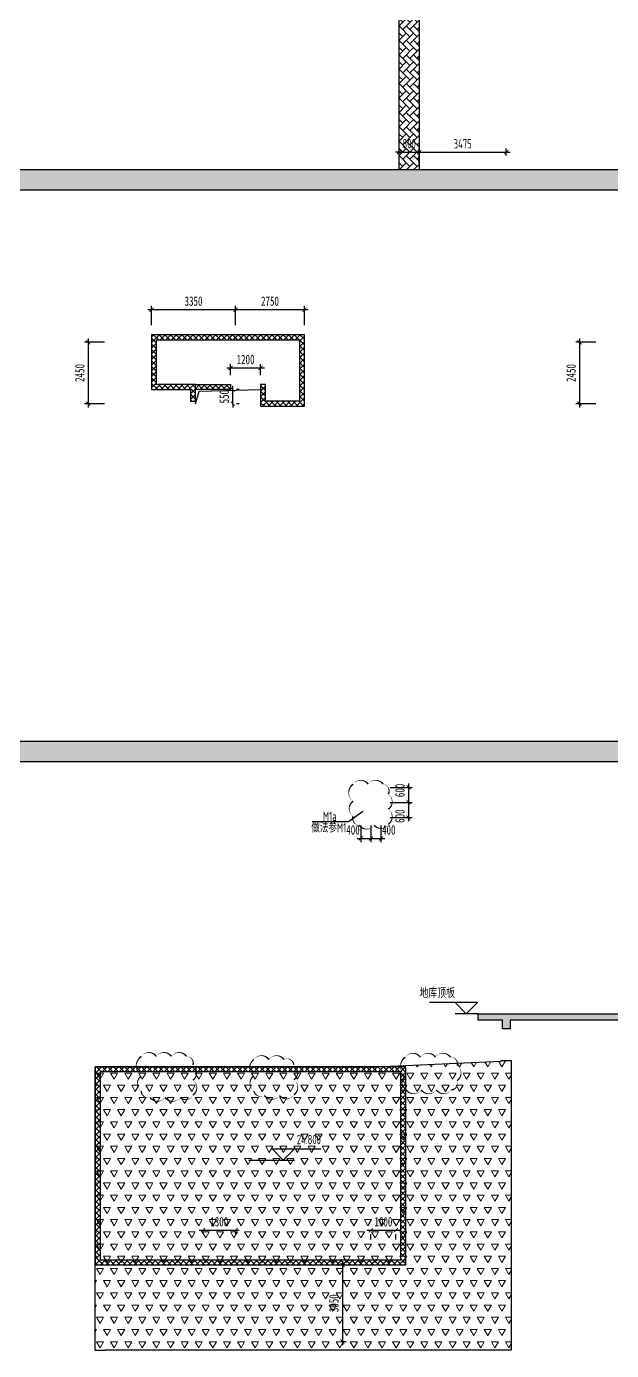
# Model space of a CAD drawing. Extents: x -302153 to 1239823, y 44204 to 1496698.
# Drawn here: x 1144286 to 1167622, y 830466 to 883271 of the extents above; entities that cross this region are included whole.
import ezdxf
from ezdxf.enums import TextEntityAlignment as Align

# ---------------------------------------------------------------- set-up
doc = ezdxf.new("R2010")
doc.units = 0
doc.header["$LTSCALE"] = 1500
doc.header["$MEASUREMENT"] = 0
doc.layers.get('0').update_dxf_attribs({"linetype": 'CONTINUOUS'})
doc.layers.get('Defpoints').update_dxf_attribs({"color": 2, "linetype": 'CONTINUOUS'})
doc.layers.add('HATCH', color=254, linetype='CONTINUOUS', lineweight=0)
for name, color, linetype in [('HATCH1', 181, 'CONTINUOUS'), ('S_FLOR_TEXT', 51, 'CONTINUOUS'), ('S_HOLE', 201, 'CONTINUOUS'), ('S_HOLE_TEXT', 201, 'CONTINUOUS'), ('S_PLAN_DIMS', 3, 'CONTINUOUS'), ('SD_DIMS', 3, 'CONTINUOUS'), ('SD_THIN', 83, 'CONTINUOUS'), ('SE_HACH', 253, 'CONTINUOUS'), ('后浇带', 7, 'CONTINUOUS')]:
    doc.layers.add(name, color=color, linetype=linetype)
doc.layers.add('校队', color=6, linetype='CONTINUOUS', plot=False)
doc.styles.add('TH-STYLE3', font='tssdeng.shx', dxfattribs={"width": 0.7, "bigfont": 'tssdchn.shx'})
doc.styles.add('TSSD_Dimension', font='', dxfattribs={"width": 0.7})
doc.styles.add('TSSD_Label', font='tssdeng.shx', dxfattribs={"width": 0.7, "bigfont": 'hztxt.shx'})
doc.styles.get('TSSD_Dimension').set_extended_font_data('SimSun')
doc.dimstyles.new('TSSD_150_150', dxfattribs={"dimtxt": 375, "dimasz": 150, "dimexe": 150, "dimexo": 375, "dimgap": 150, "dimtad": 1, "dimdec": 0, "dimzin": 0, "dimdsep": 46, "dimtxsty": 'TSSD_Dimension', "dimblk": 'ARCHTICK', "dimblk1": 'ARCHTICK', "dimblk2": 'ARCHTICK', "dimcen": 0, "dimdle": 150, "dimclrt": 7, "dimadec": 0, "dimazin": 0, "dimtfac": 1, "dimtdec": 0, "dimtix": 1, "dimtmove": 2, "dimatfit": 3, "dimfxl": 1, "dimtolj": 1, "dimtzin": 0, "dimarcsym": 0})
pattern_1 = [(45, (0, 0), (-112.253202, 112.253202), []), (135, (0, 0), (-112.253202, -112.253202), [])]

# ---------------------------------------------------------------- blocks, each defined once
blk = doc.blocks.new('_ArchTick')
at = {"color": 0, "const_width": 0.25}
blk.add_lwpolyline([(-0.53, -0.53), (0.53, 0.53)], dxfattribs=at)
blk = doc.blocks.new('*D107')
at = {"layer": 'Defpoints', "color": 0, "transparency": 16777216}
for p in [(1151324, 835584), (1152624, 835584), (1152624, 835266)]:
    blk.add_point(p, dxfattribs=at)
at = {"layer": 'SD_DIMS', "color": 0, "lineweight": -2, "transparency": 16777216}
for p, q in [((1151174, 835266), (1152774, 835266)), ((1151324, 835209), (1151324, 835116)), ((1152624, 835209), (1152624, 835116))]:
    blk.add_line(p, q, dxfattribs=at)
at = {"layer": 'SD_DIMS', "color": 0, "lineweight": -2, "transparency": 16777216, "xscale": 150, "yscale": 150, "zscale": 150, "rotation": 180}
blk.add_blockref('_ArchTick', (1151324, 835266), dxfattribs=at)
at = {"layer": 'SD_DIMS', "color": 0, "lineweight": -2, "transparency": 16777216, "xscale": 150, "yscale": 150, "zscale": 150}
blk.add_blockref('_ArchTick', (1152624, 835266), dxfattribs=at)
at = {"layer": 'SD_DIMS', "color": 7, "transparency": 16777216, "insert": (1151974, 835603), "char_height": 375, "attachment_point": 5, "style": 'TSSD_Dimension'}
blk.add_mtext('\\A1;1300', dxfattribs=at)
blk = doc.blocks.new('*D108')
at = {"layer": 'Defpoints', "color": 0, "transparency": 16777216}
for p in [(1158024, 835266), (1159024, 835266), (1159024, 835263)]:
    blk.add_point(p, dxfattribs=at)
at = {"layer": 'SD_DIMS', "color": 0, "lineweight": -2, "transparency": 16777216}
for p, q in [((1157874, 835263), (1159174, 835263)), ((1158024, 834891), (1158024, 835113)), ((1159024, 834891), (1159024, 835113))]:
    blk.add_line(p, q, dxfattribs=at)
at = {"layer": 'SD_DIMS', "color": 0, "lineweight": -2, "transparency": 16777216, "xscale": 150, "yscale": 150, "zscale": 150, "rotation": 180}
blk.add_blockref('_ArchTick', (1158024, 835263), dxfattribs=at)
at = {"layer": 'SD_DIMS', "color": 0, "lineweight": -2, "transparency": 16777216, "xscale": 150, "yscale": 150, "zscale": 150}
blk.add_blockref('_ArchTick', (1159024, 835263), dxfattribs=at)
at = {"layer": 'SD_DIMS', "color": 7, "transparency": 16777216, "insert": (1158524, 835600), "char_height": 375, "attachment_point": 5, "style": 'TSSD_Dimension'}
blk.add_mtext('\\A1;1000', dxfattribs=at)
blk = doc.blocks.new('*D109')
at = {"layer": 'Defpoints', "color": 0, "transparency": 16777216}
for p in [(1156467, 833877), (1156467, 830827), (1156888, 830827)]:
    blk.add_point(p, dxfattribs=at)
at = {"layer": 'SD_DIMS', "color": 0, "lineweight": -2, "transparency": 16777216}
for p, q in [((1156842, 833877), (1157038, 833877)), ((1156888, 834027), (1156888, 830677)), ((1156842, 830827), (1157038, 830827))]:
    blk.add_line(p, q, dxfattribs=at)
at = {"layer": 'SD_DIMS', "color": 0, "lineweight": -2, "transparency": 16777216, "xscale": 150, "yscale": 150, "zscale": 150}
for p, rotation in [((1156888, 833877), 90), ((1156888, 830827), 270)]:
    blk.add_blockref('_ArchTick', p, dxfattribs=dict(at, rotation=rotation))
at = {"layer": 'SD_DIMS', "color": 7, "transparency": 16777216, "insert": (1156551, 832352), "char_height": 375, "attachment_point": 5, "rotation": 90, "style": 'TSSD_Dimension'}
blk.add_mtext('\\A1;3050', dxfattribs=at)
blk = doc.blocks.new('*D124')
at = {"layer": 'Defpoints', "color": 0, "transparency": 16777216}
for p in [(1152388, 868787), (1152514, 868787), (1152388, 868227)]:
    blk.add_point(p, dxfattribs=at)
at = {"layer": 'S_HOLE', "color": 0, "lineweight": -2, "transparency": 16777216}
for p, q in [((1152514, 868787), (1152514, 868937)), ((1152514, 868227), (1152514, 868787)), ((1152763, 868787), (1152664, 868787)), ((1152514, 868227), (1152514, 868077)), ((1152763, 868227), (1152664, 868227))]:
    blk.add_line(p, q, dxfattribs=at)
at = {"layer": 'S_HOLE', "color": 0, "lineweight": -2, "transparency": 16777216, "xscale": 150, "yscale": 150, "zscale": 150}
for p, rotation in [((1152514, 868787), 270), ((1152514, 868227), 90)]:
    blk.add_blockref('_ArchTick', p, dxfattribs=dict(at, rotation=rotation))
at = {"layer": 'S_HOLE', "color": 7, "transparency": 16777216, "insert": (1152176, 868507), "char_height": 375, "attachment_point": 5, "rotation": 90, "style": 'TSSD_Dimension'}
blk.add_mtext('\\A1;550', dxfattribs=at)
blk = doc.blocks.new('*D170')
at = {"layer": 'Defpoints', "color": 0, "transparency": 16777216}
for p in [(1147774, 870677), (1146749, 868227), (1147774, 868227)]:
    blk.add_point(p, dxfattribs=at)
at = {"layer": 'SD_DIMS', "color": 0, "lineweight": -2, "transparency": 16777216}
for p, q in [((1146749, 870827), (1146749, 868077)), ((1147399, 870677), (1146599, 870677)), ((1147399, 868227), (1146599, 868227))]:
    blk.add_line(p, q, dxfattribs=at)
at = {"layer": 'SD_DIMS', "color": 0, "lineweight": -2, "transparency": 16777216, "xscale": 150, "yscale": 150, "zscale": 150}
for p, rotation in [((1146749, 870677), 90), ((1146749, 868227), 270)]:
    blk.add_blockref('_ArchTick', p, dxfattribs=dict(at, rotation=rotation))
at = {"layer": 'SD_DIMS', "color": 7, "transparency": 16777216, "insert": (1146412, 869452), "char_height": 375, "attachment_point": 5, "rotation": 90, "style": 'TSSD_Dimension'}
blk.add_mtext('\\A1;2450', dxfattribs=at)
blk = doc.blocks.new('*D178')
at = {"layer": 'Defpoints', "color": 0, "transparency": 16777216}
for p in [(1167372, 870677), (1166347, 868227), (1167372, 868227)]:
    blk.add_point(p, dxfattribs=at)
at = {"layer": 'SD_DIMS', "color": 0, "lineweight": -2, "transparency": 16777216}
for p, q in [((1166347, 870827), (1166347, 868077)), ((1166997, 870677), (1166197, 870677)), ((1166997, 868227), (1166197, 868227))]:
    blk.add_line(p, q, dxfattribs=at)
at = {"layer": 'SD_DIMS', "color": 0, "lineweight": -2, "transparency": 16777216, "xscale": 150, "yscale": 150, "zscale": 150}
for p, rotation in [((1166347, 870677), 90), ((1166347, 868227), 270)]:
    blk.add_blockref('_ArchTick', p, dxfattribs=dict(at, rotation=rotation))
at = {"layer": 'SD_DIMS', "color": 7, "transparency": 16777216, "insert": (1166010, 869452), "char_height": 375, "attachment_point": 5, "rotation": 90, "style": 'TSSD_Dimension'}
blk.add_mtext('\\A1;2450', dxfattribs=at)
blk = doc.blocks.new('*D194')
at = {"layer": 'Defpoints', "color": 0, "transparency": 16777216}
for p in [(1152624, 871979), (1149274, 870978), (1152624, 870978)]:
    blk.add_point(p, dxfattribs=at)
at = {"layer": 'S_HOLE', "color": 0, "lineweight": -2, "transparency": 16777216}
for p, q in [((1149124, 871979), (1152774, 871979)), ((1149274, 871353), (1149274, 872129)), ((1152624, 871353), (1152624, 872129))]:
    blk.add_line(p, q, dxfattribs=at)
at = {"layer": 'S_HOLE', "color": 0, "lineweight": -2, "transparency": 16777216, "xscale": 150, "yscale": 150, "zscale": 150, "rotation": 180}
blk.add_blockref('_ArchTick', (1149274, 871979), dxfattribs=at)
at = {"layer": 'S_HOLE', "color": 0, "lineweight": -2, "transparency": 16777216, "xscale": 150, "yscale": 150, "zscale": 150}
blk.add_blockref('_ArchTick', (1152624, 871979), dxfattribs=at)
at = {"layer": 'S_HOLE', "color": 7, "transparency": 16777216, "insert": (1150949, 872316), "char_height": 375, "attachment_point": 5, "style": 'TSSD_Dimension'}
blk.add_mtext('\\A1;3350', dxfattribs=at)
blk = doc.blocks.new('*D195')
at = {"layer": 'Defpoints', "color": 0, "transparency": 16777216}
for p in [(1155374, 871979), (1152624, 870978), (1155374, 870978)]:
    blk.add_point(p, dxfattribs=at)
at = {"layer": 'S_HOLE', "color": 0, "lineweight": -2, "transparency": 16777216}
for p, q in [((1152474, 871979), (1155524, 871979)), ((1152624, 871353), (1152624, 872129)), ((1155374, 871353), (1155374, 872129))]:
    blk.add_line(p, q, dxfattribs=at)
at = {"layer": 'S_HOLE', "color": 0, "lineweight": -2, "transparency": 16777216, "xscale": 150, "yscale": 150, "zscale": 150, "rotation": 180}
blk.add_blockref('_ArchTick', (1152624, 871979), dxfattribs=at)
at = {"layer": 'S_HOLE', "color": 0, "lineweight": -2, "transparency": 16777216, "xscale": 150, "yscale": 150, "zscale": 150}
blk.add_blockref('_ArchTick', (1155374, 871979), dxfattribs=at)
at = {"layer": 'S_HOLE', "color": 7, "transparency": 16777216, "insert": (1153999, 872316), "char_height": 375, "attachment_point": 5, "style": 'TSSD_Dimension'}
blk.add_mtext('\\A1;2750', dxfattribs=at)
blk = doc.blocks.new('*D260')
at = {"layer": 'Defpoints', "color": 0, "transparency": 16777216}
for p in [(1153624, 869652), (1152424, 868987), (1153624, 868987)]:
    blk.add_point(p, dxfattribs=at)
at = {"layer": 'S_HOLE', "color": 0, "lineweight": -2, "transparency": 16777216}
for p, q in [((1152424, 869362), (1152424, 869802)), ((1153624, 869362), (1153624, 869802)), ((1152274, 869652), (1153774, 869652))]:
    blk.add_line(p, q, dxfattribs=at)
at = {"layer": 'S_HOLE', "color": 0, "lineweight": -2, "transparency": 16777216, "xscale": 150, "yscale": 150, "zscale": 150, "rotation": 180}
blk.add_blockref('_ArchTick', (1152424, 869652), dxfattribs=at)
at = {"layer": 'S_HOLE', "color": 0, "lineweight": -2, "transparency": 16777216, "xscale": 150, "yscale": 150, "zscale": 150}
blk.add_blockref('_ArchTick', (1153624, 869652), dxfattribs=at)
at = {"layer": 'S_HOLE', "color": 7, "transparency": 16777216, "insert": (1153024, 869989), "char_height": 375, "attachment_point": 5, "style": 'TSSD_Dimension'}
blk.add_mtext('\\A1;1200', dxfattribs=at)
blk = doc.blocks.new('*D290')
at = {"layer": 'Defpoints', "color": 0, "linetype": 'Continuous', "transparency": 16777216}
for p in [(1158424, 852327), (1158424, 851727), (1159520, 851727)]:
    blk.add_point(p, dxfattribs=at)
at = {"layer": 'S_FLOR_TEXT', "color": 0, "linetype": 'Continuous', "lineweight": -2, "transparency": 16777216}
for p, q in [((1158799, 852327), (1159670, 852327)), ((1159520, 852477), (1159520, 851577)), ((1158799, 851727), (1159670, 851727))]:
    blk.add_line(p, q, dxfattribs=at)
at = {"layer": 'S_FLOR_TEXT', "color": 0, "linetype": 'Continuous', "lineweight": -2, "transparency": 16777216, "xscale": 150, "yscale": 150, "zscale": 150}
for p, rotation in [((1159520, 852327), 90), ((1159520, 851727), 270)]:
    blk.add_blockref('_ArchTick', p, dxfattribs=dict(at, rotation=rotation))
at = {"layer": 'S_FLOR_TEXT', "color": 7, "linetype": 'Continuous', "transparency": 16777216, "insert": (1159182, 851777), "char_height": 375, "attachment_point": 5, "rotation": 90, "style": 'TSSD_Dimension'}
blk.add_mtext('\\A1;600', dxfattribs=at)
blk = doc.blocks.new('*D291')
at = {"layer": 'Defpoints', "color": 0, "linetype": 'Continuous', "transparency": 16777216}
for p in [(1158024, 851777), (1158424, 851777), (1158424, 850888)]:
    blk.add_point(p, dxfattribs=at)
at = {"layer": 'S_FLOR_TEXT', "color": 0, "linetype": 'Continuous', "lineweight": -2, "transparency": 16777216}
for p, q in [((1158024, 851402), (1158024, 850738)), ((1158424, 851402), (1158424, 850738)), ((1157874, 850888), (1158574, 850888))]:
    blk.add_line(p, q, dxfattribs=at)
at = {"layer": 'S_FLOR_TEXT', "color": 0, "linetype": 'Continuous', "lineweight": -2, "transparency": 16777216, "xscale": 150, "yscale": 150, "zscale": 150, "rotation": 180}
blk.add_blockref('_ArchTick', (1158024, 850888), dxfattribs=at)
at = {"layer": 'S_FLOR_TEXT', "color": 0, "linetype": 'Continuous', "lineweight": -2, "transparency": 16777216, "xscale": 150, "yscale": 150, "zscale": 150}
blk.add_blockref('_ArchTick', (1158424, 850888), dxfattribs=at)
at = {"layer": 'S_FLOR_TEXT', "color": 7, "linetype": 'Continuous', "transparency": 16777216, "insert": (1158738, 851226), "char_height": 375, "attachment_point": 5, "style": 'TSSD_Dimension'}
blk.add_mtext('\\A1;400', dxfattribs=at)
blk = doc.blocks.new('*D292')
at = {"layer": 'Defpoints', "color": 0, "linetype": 'Continuous', "transparency": 16777216}
for p in [(1157624, 851777), (1158024, 851777), (1158024, 850888)]:
    blk.add_point(p, dxfattribs=at)
at = {"layer": 'S_FLOR_TEXT', "color": 0, "linetype": 'Continuous', "lineweight": -2, "transparency": 16777216}
for p, q in [((1157624, 851402), (1157624, 850738)), ((1158024, 851402), (1158024, 850738)), ((1157474, 850888), (1158174, 850888))]:
    blk.add_line(p, q, dxfattribs=at)
at = {"layer": 'S_FLOR_TEXT', "color": 0, "linetype": 'Continuous', "lineweight": -2, "transparency": 16777216, "xscale": 150, "yscale": 150, "zscale": 150, "rotation": 180}
blk.add_blockref('_ArchTick', (1157624, 850888), dxfattribs=at)
at = {"layer": 'S_FLOR_TEXT', "color": 0, "linetype": 'Continuous', "lineweight": -2, "transparency": 16777216, "xscale": 150, "yscale": 150, "zscale": 150}
blk.add_blockref('_ArchTick', (1158024, 850888), dxfattribs=at)
at = {"layer": 'S_FLOR_TEXT', "color": 7, "linetype": 'Continuous', "transparency": 16777216, "insert": (1157310, 851226), "char_height": 375, "attachment_point": 5, "style": 'TSSD_Dimension'}
blk.add_mtext('\\A1;400', dxfattribs=at)
blk = doc.blocks.new('*D293')
at = {"layer": 'Defpoints', "color": 0, "linetype": 'Continuous', "transparency": 16777216}
for p in [(1158424, 852927), (1158424, 852327), (1159520, 852327)]:
    blk.add_point(p, dxfattribs=at)
at = {"layer": 'S_FLOR_TEXT', "color": 0, "linetype": 'Continuous', "lineweight": -2, "transparency": 16777216}
for p, q in [((1158799, 852927), (1159670, 852927)), ((1159520, 853077), (1159520, 852177)), ((1158799, 852327), (1159670, 852327))]:
    blk.add_line(p, q, dxfattribs=at)
at = {"layer": 'S_FLOR_TEXT', "color": 0, "linetype": 'Continuous', "lineweight": -2, "transparency": 16777216, "xscale": 150, "yscale": 150, "zscale": 150}
for p, rotation in [((1159520, 852927), 90), ((1159520, 852327), 270)]:
    blk.add_blockref('_ArchTick', p, dxfattribs=dict(at, rotation=rotation))
at = {"layer": 'S_FLOR_TEXT', "color": 7, "linetype": 'Continuous', "transparency": 16777216, "insert": (1159182, 852804), "char_height": 375, "attachment_point": 5, "rotation": 90, "style": 'TSSD_Dimension'}
blk.add_mtext('\\A1;600', dxfattribs=at)
blk = doc.blocks.new('*D360')
at = {"layer": 'Defpoints', "color": 0, "transparency": 16777216}
for p in [(-41125, 84780), (-41925, 83886), (-41125, 83886)]:
    blk.add_point(p, dxfattribs=at)
at = {"layer": 'S_PLAN_DIMS', "color": 0, "lineweight": -2, "transparency": 16777216}
for p, q in [((-41925, 84780), (-42075, 84780)), ((-41925, 84336), (-41925, 84930)), ((-41925, 84780), (-41125, 84780)), ((-41125, 84336), (-41125, 84930)), ((-41125, 84780), (-40975, 84780))]:
    blk.add_line(p, q, dxfattribs=at)
at = {"layer": 'S_PLAN_DIMS', "color": 0, "lineweight": -2, "transparency": 16777216, "xscale": 150, "yscale": 150, "zscale": 150}
blk.add_blockref('_ArchTick', (-41925, 84780), dxfattribs=at)
at = {"layer": 'S_PLAN_DIMS', "color": 0, "lineweight": -2, "transparency": 16777216, "xscale": 150, "yscale": 150, "zscale": 150, "rotation": 180}
blk.add_blockref('_ArchTick', (-41125, 84780), dxfattribs=at)
at = {"layer": 'S_PLAN_DIMS', "color": 7, "transparency": 16777216, "insert": (-41525, 85117), "char_height": 375, "attachment_point": 5, "style": 'TH-STYLE3'}
blk.add_mtext('\\A1;800', dxfattribs=at)
blk = doc.blocks.new('*D361')
at = {"layer": 'Defpoints', "color": 0, "transparency": 16777216}
for p in [(-37650, 84780), (-37650, 84202), (-41125, 83886)]:
    blk.add_point(p, dxfattribs=at)
at = {"layer": 'S_PLAN_DIMS', "color": 0, "lineweight": -2, "transparency": 16777216}
for p, q in [((-41275, 84780), (-37500, 84780)), ((-41125, 84336), (-41125, 84930)), ((-37650, 84652), (-37650, 84930))]:
    blk.add_line(p, q, dxfattribs=at)
at = {"layer": 'S_PLAN_DIMS', "color": 0, "lineweight": -2, "transparency": 16777216, "xscale": 150, "yscale": 150, "zscale": 150, "rotation": 180}
blk.add_blockref('_ArchTick', (-41125, 84780), dxfattribs=at)
at = {"layer": 'S_PLAN_DIMS', "color": 0, "lineweight": -2, "transparency": 16777216, "xscale": 150, "yscale": 150, "zscale": 150}
blk.add_blockref('_ArchTick', (-37650, 84780), dxfattribs=at)
at = {"layer": 'S_PLAN_DIMS', "color": 7, "transparency": 16777216, "insert": (-39388, 85117), "char_height": 375, "attachment_point": 5, "style": 'TH-STYLE3'}
blk.add_mtext('\\A1;3475', dxfattribs=at)
blk = doc.blocks.new('A$C1DF81372')
at = {"layer": '后浇带'}
h = blk.add_hatch(dxfattribs=at)
h.set_pattern_fill('AR-HBONE', color=8, scale=2, angle=-90)
h.set_pattern_definition([(315, (-2294156.12, 2836822.65), (287.368196, -8e-14), [609.6, -203.2]), (45, (-2294012.43, 2836678.97), (287.368196, -8e-14), [609.6, -203.2])])
h.paths.add_polyline_path([(-41925, 84075.2), (-41125, 84075.2), (-41125.1, 105273.3), (-41925.1, 105273.3)])
h = blk.add_hatch(dxfattribs=at)
h.set_pattern_fill('STARS', color=8, scale=50, style=0)
h.set_pattern_definition([(0, (-2717875.16, -2156553.05), (0, 274.963), [158.75, -158.75]), (60, (-2717875.16, -2156553.05), (-238.124943, 137.4815), [158.75, -158.75]), (120, (-2717795.78, -2156415.57), (-238.124943, -137.4815), [158.75, -158.75])])
h.paths.add_polyline_path([(-180675, 83276.3), (950.2, 83274.8), (950.2, 84074.8), (-180675, 84076.3)])
h = blk.add_hatch(dxfattribs=at)
h.set_pattern_fill('STARS', color=8, scale=50, style=0)
h.set_pattern_definition([(0, (-2717875.16, -2179353), (0, 274.963), [158.75, -158.75]), (60, (-2717875.16, -2179353), (-238.124943, 137.4815), [158.75, -158.75]), (120, (-2717795.78, -2179215.52), (-238.124943, -137.4815), [158.75, -158.75])])
h.paths.add_polyline_path([(-65775, 60476.4), (950.2, 60474.9), (950.2, 61274.9), (-65775, 61276.4)])
at = {"layer": '后浇带', "color": 8, "elevation": -1000}
for points in [[(-41925.1, 105273.3), (-41125.1, 105273.3), (-41125, 84075.2), (-41925, 84075.2)], [(-180675, 83276.3), (950.2, 83274.8), (950.2, 84074.8), (-180675, 84076.3)], [(-65775, 60476.4), (950.2, 60474.9), (950.2, 61274.9), (-65775, 61276.4)]]:
    blk.add_lwpolyline(points, close=True, dxfattribs=at)
at = {"layer": 'S_PLAN_DIMS'}
for base, p1, p2, picture, middle in [((-41125, 84779.6), (-41925, 83886.4), (-41125, 83886.4), '*D360', (-41525, 85117.1)), ((-37650, 84779.6), (-41125, 83886.4), (-37650, 84202.4), '*D361', (-39387.5, 85117.1))]:
    dim = blk.add_linear_dim(base=base, p1=p1, p2=p2, dimstyle='TSSD_150_150', dxfattribs=at)
    dim.commit()
    dim.dimension.update_dxf_attribs({"geometry": picture, "text_midpoint": middle})

msp = doc.modelspace()

# ---------------------------------------------------------------- hatches: boundary and pattern name
at = {"layer": 'HATCH'}
h = msp.add_hatch(dxfattribs=at)
h.set_pattern_fill('TRIANG', color=8, scale=1500, style=0)
h.paths.add_polyline_path([(1147023.895, 841777.3758), (1158223.8613, 841777.3758), (1163223.895, 842008.8511), (1163223.895, 842027.3696), (1163623.895, 842027.3696), (1163623.895, 830477.246), (1147423.8944, 830477.246), (1147423.8944, 830466.201), (1147023.8944, 830466.201)])
at = {"layer": 'HATCH1'}
h = msp.add_hatch(dxfattribs=at)
h.set_pattern_fill('HOLE_MATETIEL', color=256, scale=50, style=0)
h.set_pattern_definition(pattern_1)
h.paths.add_polyline_path([(1153824.1274, 868987.3696), (1153624.1274, 868987.3696), (1153624.1274, 868127.7696), (1155374.1274, 868127.7696), (1155374.1274, 870977.7696), (1149274.1274, 870977.7696), (1149274.1274, 868787.7696), (1150824.1274, 868787.7696), (1150824.1274, 868328.2024), (1151024.1274, 868328.2024), (1151024.1274, 868987.3696), (1150824.1274, 868987.3696), (1150824.1274, 868987.7696), (1149474.1274, 868987.7696), (1149474.1274, 870777.7696), (1155174.1274, 870777.7696), (1155174.1274, 868327.7696), (1153824.1274, 868327.7696)])
h = msp.add_hatch(dxfattribs=at)
h.set_pattern_fill('HOLE_MATETIEL', color=256, scale=50, style=0)
h.set_pattern_definition(pattern_1)
h.paths.add_polyline_path([(1151024.1274, 868987.3696), (1152424.1274, 868987.3696), (1152424.1274, 868787.3696), (1151024.1274, 868787.3696)])
msp.add_hatch(color=256, dxfattribs=at).paths.add_polyline_path([(1162304.3116, 843891.4526), (1168673.8497, 843891.4526), (1168673.8497, 844191.4526), (1168973.8497, 844191.4526), (1168973.8497, 843939.2494), (1174073.8497, 844704.2494), (1174073.8497, 846058.4526), (1174273.8497, 846058.4526), (1174273.8497, 845046.4526), (1174373.8497, 845046.4526), (1174373.8497, 844496.4526), (1168679.8569, 843641.4526), (1163573.8497, 843641.4526), (1163573.8497, 843291.4526), (1163273.8497, 843291.4526), (1163273.8497, 843641.4526), (1162304.3116, 843641.4526)])
h = msp.add_hatch(dxfattribs=at)
h.set_pattern_fill('HOLE_MATETIEL', color=256, scale=50, style=0)
h.set_pattern_definition([(45, (-72112.91, 0.08), (-112.253202, 112.253202), []), (135, (-72112.91, 0.08), (-112.253202, -112.253202), [])])
h.paths.add_polyline_path([(1159423.7828, 841777.4373), (1147023.8861, 841777.4373), (1147023.8861, 833877.4514), (1159423.7828, 833877.4514)])
h.paths.add_polyline_path([(1159223.7828, 841577.4373), (1159223.7828, 834077.4514), (1147223.8861, 834077.4514), (1147223.8861, 841577.4373)], flags=16)

# ---------------------------------------------------------------- linework, layer by layer
for p, q in [((1161379.1243, 844341.4526, 0), (1160358.0613, 844341.4526, 0)), ((1161829.1243, 843891.4526, 0), (1161379.1243, 844341.4526, 0)), ((1162279.1243, 844341.4526, 0), (1161379.1243, 844341.4526, 0)), ((1162304.3116, 843891.4526, 0), (1161379.1243, 843891.4526, 0)), ((1161829.1243, 843891.4526, 0), (1162279.1243, 844341.4526, 0))]:
    msp.add_line(p, q, dxfattribs=at)
at = {"layer": 'HATCH1', "elevation": 0}
msp.add_lwpolyline([(1153824.1274, 868987.3696), (1153624.1274, 868987.3696), (1153624.1274, 868127.7696), (1155374.1274, 868127.7696), (1155374.1274, 870977.7696), (1149274.1274, 870977.7696), (1149274.1274, 868787.7696), (1150824.1274, 868787.7696), (1150824.1274, 868328.2024), (1151024.1274, 868328.2024), (1151024.1274, 868987.3696), (1150824.1274, 868987.3696), (1150824.1274, 868987.7696), (1149474.1274, 868987.7696), (1149474.1274, 870777.7696), (1155174.1274, 870777.7696), (1155174.1274, 868327.7696), (1153824.1274, 868327.7696)], close=True, dxfattribs=at)
at = {"layer": 'HATCH1'}
for points in [[(1151024.1274, 868987.3696), (1152424.1274, 868987.3696), (1152424.1274, 868787.3696), (1151024.1274, 868787.3696)], [(1162304.3116, 843891.4526), (1168673.8497, 843891.4526), (1168673.8497, 844191.4526), (1168973.8497, 844191.4526), (1168973.8497, 843939.2494), (1174073.8497, 844704.2494), (1174073.8497, 846058.4526), (1174273.8497, 846058.4526), (1174273.8497, 845046.4526), (1174373.8497, 845046.4526), (1174373.8497, 844496.4526), (1168679.8569, 843641.4526), (1163573.8497, 843641.4526), (1163573.8497, 843291.4526), (1163273.8497, 843291.4526), (1163273.8497, 843641.4526), (1162304.3116, 843641.4526)], [(1159423.7828, 841777.4373), (1147023.8861, 841777.4373), (1147023.8861, 833877.4514), (1159423.7828, 833877.4514)], [(1159223.7828, 841577.4373), (1147223.8861, 841577.4373), (1147223.8861, 834077.4514), (1159223.7828, 834077.4514)]]:
    msp.add_lwpolyline(points, close=True, dxfattribs=at)
at = {"layer": 'S_FLOR_TEXT', "linetype": 'Continuous'}
for p, q in [((1157704.7089, 851968.9824), (1157130.4742, 851548.4205)), ((1157130.4742, 851548.4205), (1155675.3344, 851548.4205))]:
    msp.add_line(p, q, dxfattribs=at)
at = {"layer": 'S_HOLE'}
msp.add_lwpolyline([(1151024.1274, 868228.2024), (1151169.7778, 868726.1954), (1153624.1274, 868787.3696)], dxfattribs=at)
at = {"layer": 'SD_THIN', "color": 1}
for p, q in [((1153136.9261, 838055.5162), (1154980.861, 838055.5162)), ((1154530.861, 838055.5162), (1154080.861, 838505.5162)), ((1154080.861, 838505.5162), (1154980.861, 838505.5162)), ((1154530.861, 838055.5162), (1154980.861, 838505.5162)), ((1154980.861, 838505.5162), (1156030.861, 838505.5162))]:
    msp.add_line(p, q, dxfattribs=at)
at = {"layer": 'SE_HACH', "color": 8}
msp.add_lwpolyline([(1147023.895, 841777.3758), (1158223.8613, 841777.3758), (1163223.895, 842008.8511), (1163223.895, 842027.3696), (1163623.895, 842027.3696), (1163623.895, 830477.246), (1147423.8944, 830477.246), (1147423.8944, 830466.201), (1147023.8944, 830466.201)], close=True, dxfattribs=at)
at = {"layer": '校队', "color": 6}
for points in [[(1157314.7666, 853050.8882, 0, 60, -0.52056705), (1157914.7666, 853050.8882, 0, 60, -0.52056705), (1158514.7666, 853050.8882, 0, 60, -0.52056705), (1158718.6606, 852654.7822, 0, 60, -0.52056705), (1158718.6606, 852054.7822, 0, 60, -0.52056705), (1158718.6606, 851454.7822, 0, 60, -0.52056705), (1158156.9315, 851416.5114, 0, 60, -0.52056705), (1157556.9315, 851416.5114, 0, 60, -0.52056705), (1157314.7666, 851774.3464, 0, 60, -0.52056705), (1157314.7666, 852374.3464, 0, 60, -0.52056705)], [(1148865.5148, 842195.541, 0, 60, -0.52056705), (1149465.5148, 842195.541, 0, 60, -0.52056705), (1150065.5148, 842195.541, 0, 60, -0.52056705), (1150665.5148, 842195.541, 0, 60, -0.52056705), (1150923.895, 841853.9213, 0, 60, -0.52056705), (1150923.895, 841253.9213, 0, 60, -0.52056705), (1150923.895, 840653.9213, 0, 60, -0.52056705), (1150415.4069, 840562.4094, 0, 60, -0.52056705), (1149815.4069, 840562.4094, 0, 60, -0.52056705), (1149215.4069, 840562.4094, 0, 60, -0.52056705), (1148865.5148, 840812.5173, 0, 60, -0.52056705), (1148865.5148, 841412.5173, 0, 60, -0.52056705)], [(1153358.2446, 842069.9145, 0, 60, -0.52056705), (1153958.2446, 842069.9145, 0, 60, -0.52056705), (1154558.2446, 842069.9145, 0, 60, -0.52056705), (1154950.8231, 841862.4931, 0, 60, -0.52056705), (1154950.8231, 841262.4931, 0, 60, -0.52056705), (1154950.8231, 840662.4931, 0, 60, -0.52056705), (1154375.5326, 840637.7836, 0, 60, -0.52056705), (1153775.5326, 840637.7836, 0, 60, -0.52056705), (1153358.2446, 840820.4955, 0, 60, -0.52056705), (1153358.2446, 841420.4955, 0, 60, -0.52056705)], [(1159396.3712, 842165.2903, 0, 60, -0.52056705), (1159996.3712, 842165.2903, 0, 60, -0.52056705), (1160596.3712, 842165.2903, 0, 60, -0.52056705), (1161196.3712, 842165.2903, 0, 60, -0.52056705), (1161462.8095, 841831.7286, 0, 60, -0.52056705), (1161462.8095, 841231.7286, 0, 60, -0.52056705), (1161232.3431, 840862.195, 0, 60, -0.52056705), (1160632.3431, 840862.195, 0, 60, -0.52056705), (1160032.3431, 840862.195, 0, 60, -0.52056705), (1159432.3431, 840862.195, 0, 60, -0.52056705), (1159396.3712, 841426.223, 0, 60, -0.52056705)]]:
    msp.add_lwpolyline(points, format="xyseb", close=True, dxfattribs=at)

# ---------------------------------------------------------------- block references
at = {"layer": 'S_HOLE_TEXT'}
msp.add_blockref('A$C1DF81372', (1201073.895, 793477.3719), dxfattribs=at)

# ---------------------------------------------------------------- texts
at = {"layer": 'HATCH1', "style": 'TSSD_Label', "width": 0.7}
msp.add_text('地库顶板', height=375, dxfattribs=at).set_placement((1161379.1243, 844416.4526, 0), align=Align.BOTTOM_RIGHT)
at = {"layer": 'S_FLOR_TEXT', "linetype": 'Continuous', "style": 'TH-STYLE3', "width": 0.7}
for s, p in [('M1a', (1156385.8647, 851769.9279)), ('做法参M1', (1156343.0223, 851314.2782))]:
    msp.add_text(s, height=375, rotation=359.99997545, dxfattribs=at).set_placement(p, align=Align.MIDDLE_CENTER)
at = {"layer": 'SD_THIN', "color": 1, "style": 'TSSD_Label', "width": 0.7}
msp.add_text('24.800', height=375, dxfattribs=at).set_placement((1156030.861, 838580.5162), align=Align.BOTTOM_RIGHT)

# ---------------------------------------------------------------- dimensions: what is measured, and where the dimension line sits
at = {"layer": 'S_FLOR_TEXT', "linetype": 'Continuous'}
for base, p1, p2, picture, middle in [((1159519.9348, 852327.3696), (1158423.895, 852927.3696), (1158423.895, 852327.3696), '*D293', (1159182.4348, 852804.0761)), ((1159519.9348, 851727.3696), (1158423.895, 852327.3696), (1158423.895, 851727.3696), '*D290', (1159182.4348, 851777.3696))]:
    dim = msp.add_linear_dim(base=base, p1=p1, p2=p2, angle=90, dimstyle='TSSD_150_150', dxfattribs=at)
    dim.commit()
    dim.dimension.update_dxf_attribs({"geometry": picture, "text_midpoint": middle, "dimtype": 160})
for base, p1, p2, picture, middle in [((1158023.895, 850888.0214), (1157623.895, 851777.3696), (1158023.895, 851777.3696), '*D292', (1157309.9367, 851225.5214)), ((1158423.895, 850888.0214), (1158023.895, 851777.3696), (1158423.895, 851777.3696), '*D291', (1158737.8534, 851225.5214))]:
    dim = msp.add_linear_dim(base=base, p1=p1, p2=p2, dimstyle='TSSD_150_150', dxfattribs=at)
    dim.commit()
    dim.dimension.update_dxf_attribs({"geometry": picture, "text_midpoint": middle, "dimtype": 160})
at = {"layer": 'S_HOLE'}
for base, p1, p2, picture, middle in [((1152623.895, 871978.6437), (1149273.5151, 870978.2024), (1152623.895, 870978.2024), '*D194', (1150948.7051, 872316.1437)), ((1155374.1274, 871978.6437), (1152623.895, 870978.2024), (1155374.1274, 870978.2024), '*D195', (1153999.0112, 872316.1437)), ((1153624.1274, 869651.6048), (1152424.1274, 868987.3696), (1153624.1274, 868987.3696), '*D260', (1153024.1274, 869989.1048))]:
    dim = msp.add_linear_dim(base=base, p1=p1, p2=p2, dimstyle='TSSD_150_150', dxfattribs=at)
    dim.commit()
    dim.dimension.update_dxf_attribs({"geometry": picture, "text_midpoint": middle})
dim = msp.add_linear_dim(base=(1152513.5999, 868787.3696), p1=(1152387.8533, 868227.3696), p2=(1152387.8946, 868787.3696), angle=90, text='550', dimstyle='TSSD_150_150', dxfattribs=at)
dim.commit()
dim.dimension.update_dxf_attribs({"geometry": '*D124', "text_midpoint": (1152176.0999, 868507.3696)})
at = {"layer": 'SD_DIMS'}
for base, p1, p2, picture, middle in [((1146749.3217, 868227.3696), (1147774.1274, 870677.2024), (1147774.1274, 868227.3696), '*D170', (1146411.8217, 869452.286)), ((1166347.4861, 868227.3696), (1167372.2918, 870677.2024), (1167372.2918, 868227.3696), '*D178', (1166009.9861, 869452.286)), ((1156888.1016, 830827.0387), (1156466.5742, 833877.3696), (1156466.5742, 830827.0387), '*D109', (1156550.6016, 832352.2042))]:
    dim = msp.add_linear_dim(base=base, p1=p1, p2=p2, angle=90, dimstyle='TSSD_150_150', dxfattribs=at)
    dim.commit()
    dim.dimension.update_dxf_attribs({"geometry": picture, "text_midpoint": middle})
for base, p1, p2, picture, middle in [((1152623.895, 835265.9396), (1151323.895, 835583.9751), (1152623.895, 835583.9751), '*D107', (1151973.895, 835603.4396)), ((1159023.895, 835262.8115), (1158023.895, 835265.9396), (1159023.895, 835265.9396), '*D108', (1158523.895, 835600.3115))]:
    dim = msp.add_linear_dim(base=base, p1=p1, p2=p2, dimstyle='TSSD_150_150', dxfattribs=at)
    dim.commit()
    dim.dimension.update_dxf_attribs({"geometry": picture, "text_midpoint": middle})

doc.saveas('drawing.dxf')
